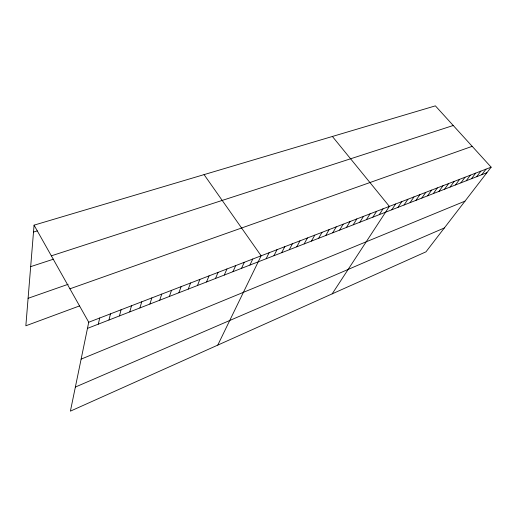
<?xml version="1.0" encoding="UTF-8"?>
<svg xmlns="http://www.w3.org/2000/svg" width="517" height="517" viewBox="0 0 517 517"><rect width="100%" height="100%" fill="white"/><g stroke="black" fill="none" stroke-linecap="round" stroke-linejoin="round"><path stroke-width="0.78" d="M34.064 225.153L88.737 322.233L70.396 411.144L425.969 251.837L491.15 167.172L435.379 105.856L34.064 225.153L25.85 325.788L79.586 305.902M98.308 324.153L99.703 318.007M108.971 319.997L110.483 313.851M119.459 315.913L121.081 309.767M129.767 311.893L131.499 305.754M139.913 307.938L141.755 301.799M149.898 304.048L151.836 297.915M159.714 300.222L161.756 294.095M169.382 296.454L171.515 290.334M178.895 292.745L181.124 286.631M188.259 289.1L190.573 282.986M197.475 285.507L199.879 279.406M206.554 281.965L209.036 275.878M215.492 278.482L218.058 272.401M224.294 275.057L226.937 268.976M232.96 271.677L235.681 265.609M241.504 268.349L244.295 262.293M249.911 265.072L252.774 259.023M217.786 345.104L261.13 255.805L204.073 174.617M266.132 258.746L269.124 252.723M273.952 255.702L277.009 249.685M281.662 252.697L284.777 246.693M289.262 249.737L292.435 243.74M296.758 246.816L299.983 240.832M304.151 243.934L307.434 237.962M311.441 241.09L314.775 235.132M318.64 238.285L322.02 232.34M325.736 235.519L329.167 229.587M332.741 232.792L336.218 226.873M339.65 230.097L343.172 224.191M346.468 227.441L350.035 221.547M353.201 224.817L356.808 218.937M359.838 222.232L363.496 216.358M366.398 219.673L370.088 213.818M372.873 217.153L376.602 211.311M379.265 214.658L383.026 208.836M332.16 293.869L389.372 206.386L332.392 136.469M391.802 209.773L395.641 203.976M397.954 207.375L401.825 201.591M404.029 205.01L407.932 199.239M410.033 202.67L413.962 196.912M415.959 200.363L419.92 194.618M421.814 198.082L425.808 192.35M427.598 195.827L431.617 190.114M433.311 193.597L437.356 187.897M438.952 191.4L443.03 185.713M444.536 189.222L448.633 183.554M450.048 187.076L454.172 181.422M455.496 184.95L459.639 179.315M460.88 182.856L465.048 177.228M466.198 180.782L470.392 175.173M471.459 178.733L475.672 173.137M476.655 176.704L480.888 171.127M481.799 174.701L486.051 169.137M75.359 387.059L444.368 227.945M81.124 359.128L464.996 201.139M87.47 328.379L486.878 172.723M88.737 322.233L491.15 167.172M69.911 288.809L472.195 146.33M28.092 298.309L68.179 284.272M30.677 266.643L53.555 259.153M51.345 255.831L453.241 125.495M33.502 232.036L37.295 230.892"/></g></svg>
